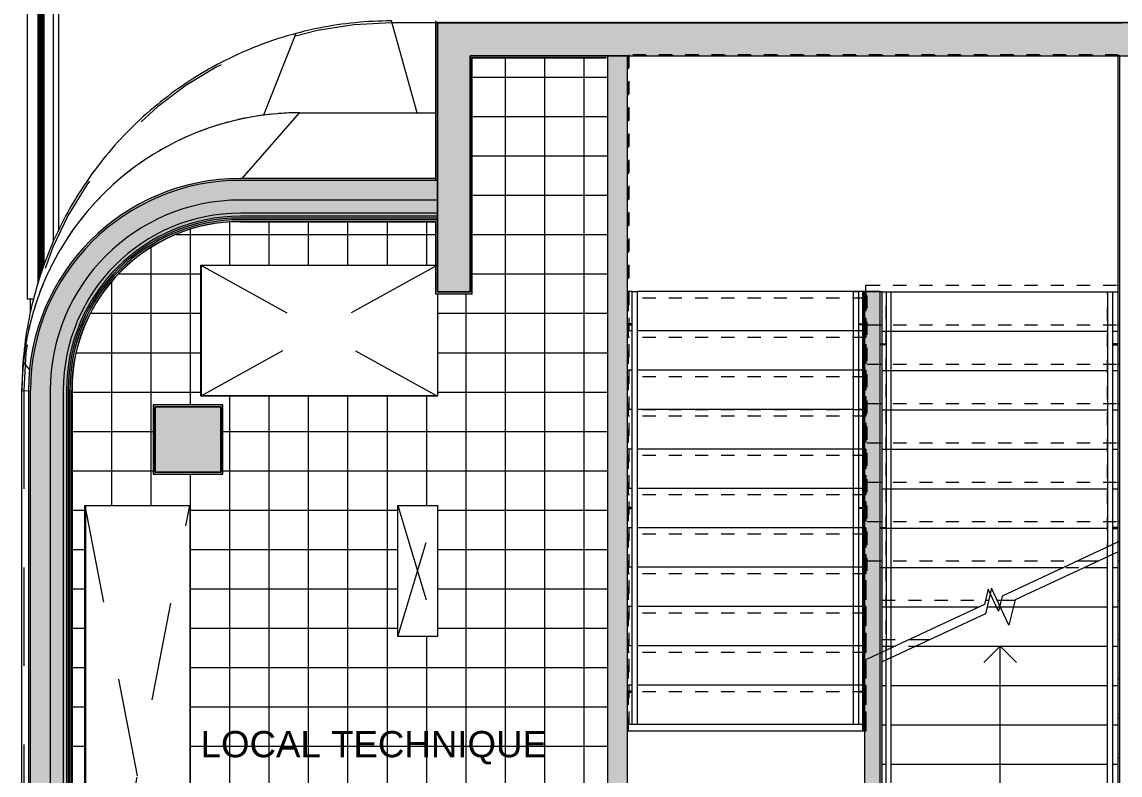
# Model space of a CAD drawing. Header units: metres. Extents: x -227.9 to -141.2, y 39.1 to 90.3.
# Drawn here: x -227.78 to -219.42, y 55.28 to 61.02 of the extents above; entities that cross this region are included whole.
import ezdxf

# ---------------------------------------------------------------- set-up
doc = ezdxf.new("R2010")
doc.units = ezdxf.units.M
for name, pattern in [('JIS_02_0.7', [1.35, 0.75, -0.6]), ('Overhead', [0.003969, 0.002381, -0.001587]), ('Overhead_2_', [0.003969, 0.002381, -0.001587])]:
    doc.linetypes.add(name, pattern=pattern)
for name, color, linetype, lineweight in [('A-AREA-IDEN', 7, 'Continuous', 9), ('A-FLOR', 7, 'Continuous', 5), ('A-FLOR-HRAL', 7, 'Continuous', 5), ('A-FLOR-HRAL-MBND', 7, 'Overhead', 5), ('A-FLOR-PATT', 7, 'Continuous', 5), ('A-ROOF', 7, 'Continuous', 5), ('A-WALL', 7, 'Continuous', 5), ('A-WALL-PATT', 7, 'Continuous', 13), ('I-WALL', 7, 'Continuous', 5), ('S-STRS', 7, 'Continuous', 5), ('S-STRS-ANNO', 7, 'Continuous', 5), ('S-STRS-MBND', 7, 'Overhead', 5)]:
    doc.layers.add(name, color=color, linetype=linetype, lineweight=lineweight)
for name, color, linetype, lineweight, true_color in [('A-DETL', 94, 'Continuous', 5, 0x00a600), ('A-DETL-MBND', 9, 'Continuous', 5, 0xc0c0c0), ('S-COLS', 8, 'Continuous', 9, 0x7f7f7f)]:
    doc.layers.add(name, color=color, linetype=linetype, lineweight=lineweight, true_color=true_color)
doc.styles.add('Arial_1', font='arial.ttf', dxfattribs={"height": 0.2})

msp = doc.modelspace()

# ---------------------------------------------------------------- hatches: boundary and pattern name
at = {"layer": 'A-WALL', "true_color": 0xaaaaaa}
for points in [[(-219.0892, 61.0135), (-219.0541, 61.0135), (-219.0541, 61.0285), (-224.6341, 61.0285), (-224.6341, 61.0135), (-219.1042, 61.0135)], [(-224.6191, 59.8135), (-224.6191, 61.0135), (-224.6341, 61.0135), (-224.6341, 59.8135)], [(-227.7192, 58.2135), (-227.7131, 58.353), (-227.6933, 58.4985), (-227.6646, 58.6276), (-227.6203, 58.7664), (-227.5637, 58.9004), (-227.5048, 59.0135), (-227.4298, 59.1312), (-227.3448, 59.242), (-227.2429, 59.3519), (-227.1476, 59.4392), (-227.0369, 59.5242), (-226.9192, 59.5992), (-226.7953, 59.6636), (-226.6664, 59.717), (-226.5333, 59.759), (-226.397, 59.7892), (-226.2586, 59.8074), (-226.1192, 59.8135), (-226.1192, 59.8285), (-226.2599, 59.8224), (-226.3996, 59.804), (-226.5372, 59.7735), (-226.6715, 59.7311), (-226.8017, 59.6772), (-226.9267, 59.6122), (-227.0455, 59.5365), (-227.1573, 59.4507), (-227.2611, 59.3555), (-227.3563, 59.2516), (-227.4484, 59.1299), (-227.5178, 59.021), (-227.5828, 58.896), (-227.6368, 58.7659), (-227.6791, 58.6315), (-227.7096, 58.494), (-227.728, 58.3543), (-227.7342, 58.2135)], [(-224.6341, 59.8135), (-224.6341, 59.8285), (-226.1192, 59.8285), (-226.1192, 59.8135), (-225.1871, 59.8135)], [(-227.5692, 58.2135), (-227.563, 58.3473), (-227.5445, 58.48), (-227.5138, 58.6103), (-227.4712, 58.7373), (-227.4171, 58.8598), (-227.352, 58.9768), (-227.2763, 59.0873), (-227.1907, 59.1904), (-227.096, 59.2851), (-226.993, 59.3706), (-226.8825, 59.4463), (-226.7655, 59.5115), (-226.643, 59.5656), (-226.516, 59.6082), (-226.3856, 59.6388), (-226.2529, 59.6573), (-226.1192, 59.6635), (-226.1192, 59.8135), (-226.2586, 59.8074), (-226.397, 59.7892), (-226.5333, 59.759), (-226.6664, 59.717), (-226.7953, 59.6636), (-226.9192, 59.5992), (-227.0369, 59.5242), (-227.1476, 59.4392), (-227.2505, 59.3449), (-227.3448, 59.242), (-227.4298, 59.1312), (-227.5048, 59.0135), (-227.5693, 58.8897), (-227.6227, 58.7608), (-227.6646, 58.6276), (-227.6949, 58.4914), (-227.7131, 58.353), (-227.7192, 58.2135), (-227.654, 58.2135)], [(-224.6191, 59.6635), (-224.6191, 59.8135), (-226.1192, 59.8135), (-226.1192, 59.6635), (-225.1871, 59.6635)], [(-227.4692, 58.2135), (-227.4634, 58.3381), (-227.4462, 58.4616), (-227.4176, 58.583), (-227.378, 58.7012), (-227.3276, 58.8153), (-227.267, 58.9242), (-227.1905, 59.0343), (-227.1168, 59.123), (-227.0286, 59.2112), (-226.9327, 59.2908), (-226.8298, 59.3613), (-226.7209, 59.422), (-226.6068, 59.4724), (-226.4886, 59.512), (-226.3672, 59.5405), (-226.2437, 59.5578), (-226.1192, 59.5635), (-226.1192, 59.6635), (-226.2529, 59.6573), (-226.3856, 59.6388), (-226.516, 59.6082), (-226.643, 59.5656), (-226.7655, 59.5115), (-226.8825, 59.4463), (-226.993, 59.3706), (-227.096, 59.2851), (-227.1907, 59.1904), (-227.2763, 59.0873), (-227.352, 58.9768), (-227.4171, 58.8598), (-227.4712, 58.7373), (-227.5138, 58.6103), (-227.5445, 58.48), (-227.563, 58.3473), (-227.5692, 58.2135)], [(-225.1871, 59.5635), (-224.6191, 59.5635), (-224.6191, 59.6635), (-226.1192, 59.6635), (-226.1192, 59.5635), (-226.0094, 59.5635)], [(-227.4452, 58.2135), (-227.4395, 58.3359), (-227.4226, 58.4572), (-227.3945, 58.5764), (-227.3556, 58.6925), (-227.3061, 58.8046), (-227.2429, 58.917), (-227.1773, 59.0126), (-227.0991, 59.1068), (-227.0125, 59.1934), (-226.9183, 59.2717), (-226.8172, 59.3409), (-226.7102, 59.4005), (-226.5982, 59.45), (-226.482, 59.4889), (-226.3628, 59.5169), (-226.2415, 59.5339), (-226.1192, 59.5395), (-226.1192, 59.5635), (-226.2437, 59.5578), (-226.3672, 59.5405), (-226.4886, 59.512), (-226.6068, 59.4724), (-226.7209, 59.422), (-226.8317, 59.36), (-226.9327, 59.2908), (-227.0286, 59.2112), (-227.1168, 59.123), (-227.1965, 59.0271), (-227.267, 58.9242), (-227.3276, 58.8153), (-227.378, 58.7012), (-227.4176, 58.583), (-227.4462, 58.4616), (-227.4634, 58.3381), (-227.4692, 58.2135)], [(-227.4322, 58.2135), (-227.4258, 58.3422), (-227.4069, 58.4697), (-227.3756, 58.5947), (-227.3322, 58.716), (-227.2771, 58.8325), (-227.2109, 58.943), (-227.1341, 59.0465), (-227.0476, 59.142), (-226.9521, 59.2285), (-226.8486, 59.3052), (-226.7381, 59.3715), (-226.6216, 59.4266), (-226.5003, 59.47), (-226.3753, 59.5013), (-226.2479, 59.5202), (-226.1192, 59.5265), (-226.1192, 59.5395), (-226.2415, 59.5339), (-226.3628, 59.5169), (-226.482, 59.4889), (-226.5982, 59.45), (-226.7102, 59.4005), (-226.8172, 59.3409), (-226.9183, 59.2717), (-227.0125, 59.1934), (-227.0991, 59.1068), (-227.1773, 59.0126), (-227.2465, 58.9116), (-227.3061, 58.8046), (-227.3556, 58.6925), (-227.3945, 58.5764), (-227.4226, 58.4572), (-227.4395, 58.3359), (-227.4452, 58.2135)], [(-227.4192, 58.2135), (-227.4129, 58.3409), (-227.3942, 58.4671), (-227.3632, 58.5909), (-227.3202, 58.711), (-227.2657, 58.8263), (-227.2001, 58.9358), (-227.1241, 59.0382), (-227.0384, 59.1328), (-226.9439, 59.2184), (-226.8317, 59.3002), (-226.732, 59.36), (-226.6166, 59.4146), (-226.4965, 59.4575), (-226.3728, 59.4885), (-226.2466, 59.5073), (-226.1192, 59.5135), (-226.1192, 59.5265), (-226.2479, 59.5202), (-226.3753, 59.5013), (-226.5003, 59.47), (-226.6216, 59.4266), (-226.7381, 59.3715), (-226.8527, 59.3022), (-226.9521, 59.2285), (-227.0476, 59.142), (-227.1341, 59.0465), (-227.2109, 58.943), (-227.2771, 58.8325), (-227.3322, 58.716), (-227.3756, 58.5947), (-227.4069, 58.4697), (-227.4258, 58.3422), (-227.4322, 58.2135)], [(-224.6191, 59.5395), (-224.6191, 59.5635), (-226.1192, 59.5635), (-226.1192, 59.5395), (-225.1871, 59.5395)], [(-224.6191, 59.5265), (-224.6191, 59.5395), (-226.1192, 59.5395), (-226.1192, 59.5265), (-225.1871, 59.5265)], [(-224.6191, 59.5135), (-224.6191, 59.5265), (-226.1192, 59.5265), (-226.1192, 59.5135), (-225.1871, 59.5135)], [(-227.7192, 52.0985), (-227.7192, 58.2135), (-227.7342, 58.2135), (-227.7342, 52.0985)], [(-227.5692, 52.1135), (-227.5692, 58.2135), (-227.7192, 58.2135), (-227.7192, 52.1135), (-227.654, 52.1135)], [(-227.5692, 52.2635), (-227.4692, 52.2635), (-227.4692, 58.2135), (-227.5692, 58.2135), (-227.5692, 52.3366)], [(-227.4692, 52.3635), (-227.4452, 52.3635), (-227.4452, 58.2135), (-227.4692, 58.2135), (-227.4692, 52.6045)], [(-227.4322, 52.3875), (-227.4322, 58.2135), (-227.4452, 58.2135), (-227.4452, 52.3875)], [(-227.4192, 52.4005), (-227.4192, 58.2135), (-227.4322, 58.2135), (-227.4322, 52.4005)]]:
    msp.add_hatch(color=253, dxfattribs=at).paths.add_polyline_path(points)
at = {"layer": 'A-WALL-PATT', "lineweight": 5, "true_color": 0xaaaaaa}
for points in [[(-224.6191, 58.9635), (-224.3691, 58.9635), (-224.3691, 61.0135), (-224.6191, 61.0135), (-224.6191, 59.5701)], [(-219.1691, 60.7635), (-219.1691, 61.0135), (-224.3691, 61.0135), (-224.3691, 60.7635), (-220.2535, 60.7635)], [(-224.3691, 58.9495), (-224.3551, 58.9495), (-224.3551, 60.7635), (-224.3691, 60.7635), (-224.3691, 58.9635)], [(-223.3191, 60.7495), (-223.3191, 60.7635), (-224.3551, 60.7635), (-224.3541, 60.7495), (-223.3331, 60.7495)], [(-227.4052, 58.2135), (-227.399, 58.3396), (-227.3804, 58.4644), (-227.3498, 58.5868), (-227.3073, 58.7057), (-227.2533, 58.8197), (-227.1884, 58.928), (-227.1088, 59.0343), (-227.0285, 59.1229), (-226.935, 59.2076), (-226.8317, 59.2839), (-226.7254, 59.3477), (-226.6113, 59.4016), (-226.4925, 59.4441), (-226.37, 59.4748), (-226.2452, 59.4933), (-226.1192, 59.4995), (-226.1192, 59.5135), (-226.2466, 59.5073), (-226.3728, 59.4885), (-226.4965, 59.4575), (-226.6166, 59.4146), (-226.732, 59.36), (-226.8414, 59.2944), (-226.9439, 59.2184), (-227.0384, 59.1328), (-227.127, 59.0343), (-227.2001, 58.9358), (-227.2657, 58.8263), (-227.3202, 58.711), (-227.3632, 58.5909), (-227.3942, 58.4671), (-227.4129, 58.3409), (-227.4192, 58.2135)], [(-224.6341, 59.4995), (-224.6331, 59.4995), (-224.6341, 59.5135), (-226.1192, 59.5135), (-226.1192, 59.4995), (-225.1871, 59.4995)], [(-224.6331, 58.9635), (-224.6191, 58.9635), (-224.6191, 59.5135), (-224.6331, 59.5135), (-224.6331, 59.4995)], [(-224.6331, 58.9495), (-224.3691, 58.9495), (-224.3691, 58.9635), (-224.6331, 58.9635)], [(-227.4052, 52.4135), (-227.4052, 58.2135), (-227.4192, 58.2135), (-227.4192, 52.4135)], [(-226.2691, 58.0885), (-226.2551, 58.0885), (-226.2551, 58.1025), (-226.7831, 58.1025), (-226.7831, 58.0885), (-226.4206, 58.0885)], [(-226.7691, 57.5745), (-226.7691, 58.0885), (-226.7831, 58.0885), (-226.7831, 57.5745)], [(-226.2551, 57.5745), (-226.2551, 58.0885), (-226.2691, 58.0885), (-226.2691, 57.5745)], [(-226.2691, 57.5745), (-226.2691, 57.5885), (-226.7691, 57.5885), (-226.7691, 57.5745)]]:
    msp.add_hatch(color=253, dxfattribs=at).paths.add_polyline_path(points)
at = {"layer": 'I-WALL', "true_color": 0xaaaaaa}
for points in [[(-223.3341, 60.7485), (-223.3331, 60.7495), (-223.5426, 60.7485)], [(-223.1691, 53.2036), (-223.1691, 60.7635), (-223.3191, 60.7635), (-223.3191, 53.2036), (-223.2191, 53.2036)], [(-227.4042, 58.2135), (-227.398, 58.3395), (-227.3795, 58.4642), (-227.3488, 58.5865), (-227.3063, 58.7053), (-227.2524, 58.8193), (-227.1876, 58.9274), (-227.1074, 59.0343), (-227.0278, 59.1222), (-226.9344, 59.2068), (-226.8317, 59.2828), (-226.7249, 59.3468), (-226.6109, 59.4007), (-226.4922, 59.4432), (-226.3699, 59.4738), (-226.2451, 59.4923), (-226.2452, 59.4933), (-226.37, 59.4748), (-226.4925, 59.4441), (-226.6113, 59.4016), (-226.7254, 59.3477), (-226.8336, 59.2828), (-226.935, 59.2076), (-227.0285, 59.1229), (-227.1133, 59.0293), (-227.1884, 58.928), (-227.2533, 58.8197), (-227.3073, 58.7057), (-227.3498, 58.5868), (-227.3804, 58.4644), (-227.399, 58.3396), (-227.4052, 58.2135)], [(-224.6341, 59.4985), (-224.6341, 59.4995), (-225.1871, 59.4985)], [(-224.3551, 58.9495), (-224.3541, 58.9495), (-224.3551, 59.5701)], [(-224.6341, 58.9495), (-224.6331, 58.9495), (-224.6341, 58.9635)], [(-221.2452, 55.0785), (-221.2452, 58.9655), (-221.3652, 58.9655), (-221.3652, 55.0785)], [(-226.2551, 58.1025), (-226.2551, 58.1035), (-226.4206, 58.1025)], [(-226.7841, 57.5745), (-226.7831, 57.5745), (-226.7841, 57.9627)], [(-226.2551, 57.5745), (-226.2541, 57.5745), (-226.2551, 57.9627)], [(-221.2302, 55.0635), (-221.2302, 56.8635), (-221.2452, 56.8635), (-221.2452, 55.0635)]]:
    msp.add_hatch(color=253, dxfattribs=at).paths.add_polyline_path(points)
at = {"layer": 'S-COLS', "lineweight": 5, "true_color": 0x808080}
msp.add_hatch(color=8, dxfattribs=at).paths.add_polyline_path([(-226.7691, 57.5885), (-226.2691, 57.5885), (-226.2691, 58.0885), (-226.7691, 58.0885), (-226.7691, 57.9627)])

# ---------------------------------------------------------------- linework, layer by layer
at = {"layer": 'A-DETL', "color": 7, "linetype": 'JIS_02_0.7'}
for p, q in [((-224.6191, 61.0135), (-224.9698, 61.0135)), ((-226.422, 59.1679), (-224.6191, 58.1679)), ((-224.6191, 59.1679), (-226.422, 58.1679)), ((-227.7692, 58.2135), (-227.7692, 44.2542)), ((-227.3051, 57.3356), (-226.5051, 53.2033)), ((-227.3051, 53.2033), (-226.5051, 57.3356)), ((-224.9191, 57.3356), (-224.6191, 56.3356)), ((-224.9191, 56.3356), (-224.6191, 57.3356))]:
    msp.add_line(p, q, dxfattribs=at)
msp.add_arc((-224.9692, 58.2135), 2.8, 90, 180, dxfattribs=at)
at = {"layer": 'A-DETL-MBND'}
for p, q in [((-227.7441, 62.5285), (-227.7441, 58.9085)), ((-227.6627, 62.4568), (-227.6627, 59.0264)), ((-227.6616, 62.4557), (-227.6616, 59.03)), ((-227.6608, 59.0326), (-227.6608, 62.4549)), ((-227.6502, 59.0678), (-227.6502, 62.4443)), ((-227.6492, 59.0709), (-227.6492, 62.4433)), ((-227.6412, 59.0973), (-227.6412, 62.4353)), ((-227.6377, 62.4318), (-227.6377, 59.1089)), ((-227.6296, 59.132), (-227.6296, 62.4238)), ((-227.6287, 59.1346), (-227.6287, 62.4228)), ((-227.6188, 59.1607), (-227.6188, 62.413)), ((-227.6162, 59.1683), (-227.6162, 62.4103)), ((-227.5441, 59.3476), (-227.5441, 62.3285)), ((-227.5041, 59.4362), (-227.5041, 62.3185)), ((-224.7737, 60.3285), (-224.9692, 61.0285)), ((-225.6977, 60.9326), (-225.9441, 60.3094)), ((-227.6502, 60.434), (-227.6492, 60.434)), ((-227.6502, 60.4331), (-227.6502, 60.434)), ((-227.6492, 60.4331), (-227.6502, 60.4331)), ((-227.6492, 60.434), (-227.6297, 60.434)), ((-227.6492, 60.434), (-227.6492, 60.4331)), ((-227.6297, 60.4331), (-227.6492, 60.4331)), ((-227.6297, 60.434), (-227.6287, 60.434)), ((-227.6297, 60.4331), (-227.6297, 60.434)), ((-227.6287, 60.4331), (-227.6297, 60.4331)), ((-227.6287, 60.434), (-227.6287, 60.4331)), ((-226.4156, 58.1715), (-226.4156, 59.1679)), ((-227.6961, 58.9085), (-227.7441, 58.9085)), ((-221.2002, 58.9635), (-221.2002, 56.2321)), ((-221.2002, 58.9635), (-221.1997, 58.9635)), ((-221.1997, 58.9635), (-221.1982, 58.9635)), ((-221.1982, 58.9635), (-221.1958, 58.9635)), ((-221.1958, 58.9635), (-221.1927, 58.9635)), ((-221.1927, 58.9635), (-221.1891, 58.9635)), ((-221.1891, 58.9635), (-221.1852, 58.9635)), ((-221.1852, 58.9635), (-221.1752, 58.9635)), ((-221.1752, 58.9635), (-221.1713, 58.9635)), ((-221.1713, 58.9635), (-221.1677, 58.9635)), ((-221.1677, 58.9635), (-221.1646, 58.9635)), ((-221.1646, 58.9635), (-221.1622, 58.9635)), ((-221.1622, 58.9635), (-221.1607, 58.9635)), ((-221.1607, 58.9635), (-221.1602, 58.9635)), ((-221.1602, 56.2507), (-221.1602, 58.9635)), ((-219.5132, 58.9635), (-219.5132, 57.0187)), ((-219.5132, 58.9635), (-219.5127, 58.9635)), ((-219.5127, 58.9635), (-219.5112, 58.9635)), ((-219.5112, 58.9635), (-219.5088, 58.9635)), ((-219.5088, 58.9635), (-219.5057, 58.9635)), ((-219.5057, 58.9635), (-219.5021, 58.9635)), ((-219.5021, 58.9635), (-219.4982, 58.9635)), ((-219.4982, 58.9635), (-219.4882, 58.9635)), ((-219.4882, 58.9635), (-219.4843, 58.9635)), ((-219.4843, 58.9635), (-219.4807, 58.9635)), ((-219.4807, 58.9635), (-219.4776, 58.9635)), ((-219.4776, 58.9635), (-219.4752, 58.9635)), ((-219.4752, 58.9635), (-219.4737, 58.9635)), ((-219.4737, 58.9635), (-219.4732, 58.9635)), ((-219.4732, 57.0374), (-219.4732, 58.9635)), ((-221.2402, 58.5675), (-221.2002, 58.5675)), ((-221.2402, 58.5675), (-221.2402, 58.5595)), ((-221.2002, 58.5595), (-221.2402, 58.5595)), ((-219.4332, 58.5675), (-219.4732, 58.5675)), ((-219.4732, 58.5595), (-219.4332, 58.5595)), ((-219.4332, 58.5675), (-219.4332, 58.5595)), ((-227.7841, 58.2086), (-227.7842, 58.2135)), ((-227.7842, 58.2086), (-227.7842, 58.2135)), ((-224.6191, 58.1715), (-226.4156, 58.1715)), ((-227.2966, 53.2061), (-227.2966, 57.3356)), ((-221.2402, 57.1675), (-221.2002, 57.1675)), ((-221.2402, 57.1675), (-221.2402, 57.1595)), ((-221.2002, 57.1595), (-221.2402, 57.1595)), ((-219.4332, 57.1675), (-219.4732, 57.1675)), ((-219.4732, 57.1595), (-219.4332, 57.1595)), ((-219.4332, 57.1675), (-219.4332, 57.1595)), ((-224.6191, 56.336), (-224.9191, 56.336))]:
    msp.add_line(p, q, dxfattribs=at)
at = {"layer": 'A-DETL-MBND', "lineweight": 9}
for p, q in [((-219.4191, 57.0626), (-219.4191, 60.7635)), ((-227.7191, 58.8096), (-227.7191, 58.9085))]:
    msp.add_line(p, q, dxfattribs=at)
at = {"layer": 'A-DETL-MBND'}
for points, knots in [([(-224.9692, 61.0285), (-225.1537, 61.0285), (-225.3991, 61.0043), (-225.6384, 60.9485), (-225.6977, 60.9326)], [0, 0, 0, 0, 0.125, 0.1666667, 0.1666667, 0.1666667, 0.1666667]), ([(-225.6977, 60.9326), (-225.8163, 60.9008), (-226.1078, 60.8019), (-226.5432, 60.5692), (-226.9725, 60.2169), (-227.3248, 59.7875), (-227.5866, 59.2978), (-227.7479, 58.7661), (-227.7841, 58.398), (-227.7842, 58.2135)], [0.1666667, 0.1666667, 0.1666667, 0.1666667, 0.25, 0.375, 0.5, 0.625, 0.75, 0.875, 1, 1, 1, 1])]:
    msp.add_open_spline(points, degree=3, knots=knots, dxfattribs=at)
at = {"layer": 'A-FLOR'}
for p, q in [((-226.422, 58.1679), (-226.422, 59.1679)), ((-226.422, 59.1679), (-224.6341, 59.1679)), ((-224.6191, 58.9485), (-224.6191, 58.1679)), ((-224.6191, 58.1679), (-226.422, 58.1679)), ((-227.3051, 57.3356), (-226.5051, 57.3356)), ((-227.3051, 53.2033), (-227.3051, 57.3356)), ((-226.5051, 57.3356), (-226.5051, 53.2033)), ((-224.9191, 56.3356), (-224.9191, 57.3356)), ((-224.9191, 57.3356), (-224.6191, 57.3356)), ((-224.6191, 57.3356), (-224.6191, 56.3356)), ((-224.6191, 56.3356), (-224.9191, 56.3356))]:
    msp.add_line(p, q, dxfattribs=at)
at = {"layer": 'A-FLOR', "lineweight": 9}
msp.add_line((-221.3652, 55.6157), (-223.1652, 55.6157), dxfattribs=at)
at = {"layer": 'A-FLOR-HRAL', "color": 9, "true_color": 0xc0c0c0}
for p, q in [((-223.1372, 58.9657), (-223.0972, 58.9657)), ((-223.1372, 58.9657), (-223.1372, 55.6657)), ((-223.0972, 58.9657), (-223.0972, 55.6657)), ((-221.4502, 58.9657), (-221.4102, 58.9657)), ((-221.4502, 58.9657), (-221.4502, 55.6657)), ((-221.4102, 58.9657), (-221.4102, 55.6657)), ((-219.4732, 56.9631), (-219.5132, 56.9445)), ((-219.5132, 55.0486), (-219.5132, 56.9445)), ((-219.4732, 55.0486), (-219.4732, 56.9631)), ((-221.1602, 56.1765), (-221.2002, 56.1578)), ((-221.2002, 55.0635), (-221.2002, 56.1578)), ((-221.1602, 55.0635), (-221.1602, 56.1765)), ((-223.0972, 55.6657), (-223.1372, 55.6657)), ((-221.4102, 55.6657), (-221.4502, 55.6657))]:
    msp.add_line(p, q, dxfattribs=at)
at = {"layer": 'A-FLOR-HRAL'}
for p, q in [((-223.1372, 58.7197), (-223.1691, 58.7197)), ((-223.1691, 58.7117), (-223.1372, 58.7117)), ((-221.4102, 58.7197), (-221.3702, 58.7197)), ((-221.3702, 58.7117), (-221.4102, 58.7117)), ((-221.3702, 58.7117), (-221.3702, 58.7197)), ((-223.1372, 57.3197), (-223.1691, 57.3197)), ((-221.4102, 57.3197), (-221.3702, 57.3197)), ((-221.3702, 57.3117), (-221.3702, 57.3197)), ((-223.1691, 57.3117), (-223.1372, 57.3117)), ((-221.3702, 57.3117), (-221.4102, 57.3117)), ((-223.1372, 55.9197), (-223.1691, 55.9197)), ((-223.1691, 55.9117), (-223.1372, 55.9117)), ((-221.4102, 55.9197), (-221.3702, 55.9197)), ((-221.3702, 55.9117), (-221.4102, 55.9117)), ((-221.3702, 55.9117), (-221.3702, 55.9197))]:
    msp.add_line(p, q, dxfattribs=at)
at = {"layer": 'A-FLOR-HRAL-MBND'}
for p, q in [((-221.2002, 58.9635), (-221.1602, 58.9635)), ((-221.2002, 56.1578), (-221.2002, 58.9635)), ((-221.1602, 56.1765), (-221.1602, 58.9635)), ((-219.5132, 58.9635), (-219.4732, 58.9635)), ((-219.5132, 56.9445), (-219.5132, 58.9635)), ((-219.4732, 56.9631), (-219.4732, 58.9635))]:
    msp.add_line(p, q, dxfattribs=at)
at = {"layer": 'A-FLOR-PATT', "color": 9, "linetype": 'Continuous', "true_color": 0xc0c0c0}
for p, q in [((-224.1, 52.2765), (-224.1, 60.7488)), ((-223.8, 52.2765), (-223.8, 60.7491)), ((-223.5, 52.2915), (-223.5, 60.7493)), ((-224.3542, 60.6), (-223.3191, 60.6)), ((-224.3544, 60.3), (-223.3191, 60.3)), ((-224.3545, 60), (-223.3191, 60)), ((-224.3547, 59.7), (-223.3191, 59.7)), ((-226.2, 59.1679), (-226.2, 59.494)), ((-225.9, 59.1679), (-225.9, 59.498)), ((-225.6, 59.1679), (-225.6, 59.4981)), ((-225.3, 59.1679), (-225.3, 59.4982)), ((-225, 59.1679), (-225, 59.4984)), ((-224.7, 59.1679), (-224.7, 59.4985)), ((-226.5, 58.103), (-226.5, 59.4404)), ((-226.6098, 59.4), (-224.6341, 59.4)), ((-224.3549, 59.4), (-223.3191, 59.4)), ((-226.8, 57.3356), (-226.8, 59.3011)), ((-227.0477, 59.1), (-226.422, 59.1)), ((-224.355, 59.1), (-223.3191, 59.1)), ((-227.1, 57.3356), (-227.1, 59.0416)), ((-224.4, 52.2765), (-224.4, 58.9485)), ((-227.2615, 58.8), (-226.422, 58.8)), ((-224.6191, 58.8), (-223.3191, 58.8)), ((-227.3701, 58.5), (-226.422, 58.5)), ((-224.6191, 58.5), (-223.3191, 58.5)), ((-227.4, 52.4285), (-227.4, 58.294)), ((-227.4041, 58.2), (-226.422, 58.2)), ((-226.2, 52.2914), (-226.2, 58.1679)), ((-225.9, 52.291), (-225.9, 58.1679)), ((-225.6, 52.2906), (-225.6, 58.1679)), ((-225.3, 52.2765), (-225.3, 58.1679)), ((-225, 52.2765), (-225, 58.1679)), ((-224.7, 57.3356), (-224.7, 58.1679)), ((-224.6191, 58.2), (-223.3191, 58.2)), ((-227.4042, 57.9), (-226.7835, 57.9)), ((-226.2545, 57.9), (-223.3191, 57.9)), ((-227.4042, 57.6), (-226.7841, 57.6)), ((-226.5, 52.4277), (-226.5, 57.574)), ((-226.2551, 57.6), (-223.3191, 57.6)), ((-227.4042, 57.3), (-227.3051, 57.3)), ((-226.5051, 57.3), (-224.9191, 57.3)), ((-224.6191, 57.3), (-223.3191, 57.3)), ((-227.4042, 57), (-227.3051, 57)), ((-226.5051, 57), (-224.9191, 57)), ((-224.6191, 57), (-223.3191, 57)), ((-227.4042, 56.7), (-227.3051, 56.7)), ((-226.5051, 56.7), (-224.9191, 56.7)), ((-224.6191, 56.7), (-223.3191, 56.7)), ((-227.4042, 56.4), (-227.3051, 56.4)), ((-226.5051, 56.4), (-224.9191, 56.4)), ((-224.6191, 56.4), (-223.3191, 56.4)), ((-224.7, 52.2765), (-224.7, 56.3356)), ((-227.4042, 56.1), (-227.3051, 56.1)), ((-226.5051, 56.1), (-223.3191, 56.1)), ((-227.4042, 55.8), (-227.3051, 55.8)), ((-226.5051, 55.8), (-223.3191, 55.8)), ((-227.4042, 55.5), (-227.3051, 55.5)), ((-226.5051, 55.5), (-223.3191, 55.5))]:
    msp.add_line(p, q, dxfattribs=at)
at = {"layer": 'A-ROOF', "color": 9, "linetype": 'JIS_02_0.7', "true_color": 0xc0c0c0}
for p, q in [((-226.1061, 59.8285), (-225.6692, 60.3285)), ((-227.7736, 58.4251), (-227.7261, 58.3685)), ((-227.7842, 58.2086), (-227.7342, 58.2124))]:
    msp.add_line(p, q, dxfattribs=at)
at = {"layer": 'A-ROOF'}
for p, q in [((-225.6692, 60.3285), (-224.6341, 60.3285)), ((-227.7842, 58.2086), (-227.7736, 58.4251)), ((-227.7842, 44.2635), (-227.7842, 58.2086))]:
    msp.add_line(p, q, dxfattribs=at)
msp.add_arc((-225.6692, 58.2135), 2.115, 90, 174.25929, dxfattribs=at)
at = {"layer": 'A-WALL', "lineweight": 13}
for p, q in [((-224.6341, 61.0285), (-224.6341, 59.8285)), ((-224.6191, 61.0135), (-219.4042, 61.0135)), ((-224.6191, 59.5135), (-224.6191, 61.0135)), ((-224.6341, 59.8285), (-226.1192, 59.8285)), ((-227.7342, 58.2135), (-227.7342, 52.0985)), ((-227.4192, 52.4135), (-227.4192, 58.2135))]:
    msp.add_line(p, q, dxfattribs=at)
at = {"layer": 'A-WALL', "lineweight": 15}
for p, q in [((-224.3691, 61.0135), (-224.6191, 61.0135)), ((-224.6191, 61.0135), (-224.6191, 58.9635)), ((-219.1691, 61.0135), (-224.3691, 61.0135)), ((-224.3691, 58.9635), (-224.3691, 60.7635)), ((-224.3691, 60.7635), (-219.1691, 60.7635)), ((-224.6191, 58.9635), (-224.3691, 58.9635))]:
    msp.add_line(p, q, dxfattribs=at)
at = {"layer": 'A-WALL'}
for p, q in [((-224.3551, 58.9485), (-224.3551, 60.7495)), ((-224.3551, 60.7495), (-223.3331, 60.7495)), ((-223.3191, 60.7495), (-223.3191, 60.7635)), ((-224.6341, 59.8285), (-224.6341, 59.8135)), ((-224.6191, 59.8135), (-226.1192, 59.8135)), ((-224.6191, 59.6635), (-226.1192, 59.6635)), ((-224.6191, 59.5635), (-226.1192, 59.5635)), ((-224.6191, 59.5395), (-226.1192, 59.5395)), ((-224.6191, 59.5265), (-226.1192, 59.5265)), ((-226.1192, 59.4995), (-224.6331, 59.4995)), ((-224.6331, 59.4995), (-224.6331, 58.9485)), ((-224.6341, 58.9495), (-224.3541, 58.9495)), ((-221.2452, 58.9655), (-221.3652, 58.9655)), ((-221.3652, 58.9655), (-221.3652, 55.0785)), ((-221.2452, 57.539), (-221.2452, 58.9655)), ((-227.7192, 52.0985), (-227.7192, 58.2135)), ((-227.5692, 58.2135), (-227.5692, 52.2635)), ((-227.4692, 58.2135), (-227.4692, 52.3635)), ((-227.4452, 58.2135), (-227.4452, 52.3875)), ((-227.4322, 58.2135), (-227.4322, 52.4005)), ((-227.4052, 52.4275), (-227.4052, 58.2135)), ((-226.2541, 58.1025), (-226.7841, 58.1025)), ((-226.7831, 58.1035), (-226.7831, 57.5735)), ((-226.2551, 57.5735), (-226.2551, 58.1035)), ((-226.7841, 57.5745), (-226.2541, 57.5745)), ((-221.2452, 55.0785), (-221.2452, 56.8635))]:
    msp.add_line(p, q, dxfattribs=at)
for centre, radius, start, end in [((-225.6692, 58.2135), 2.115, 90, 94.36159), ((-225.6692, 58.2135), 2.115, 104.94917, 107.44695), ((-225.6692, 58.2135), 2.115, 100.46442, 103.08506), ((-225.6692, 58.2135), 2.115, 95.81357, 98.72327), ((-225.6692, 58.2135), 2.115, 109.37856, 111.80898), ((-225.6692, 58.2135), 2.115, 118.17344, 120.53349), ((-225.6692, 58.2135), 2.115, 113.78277, 116.17115), ((-225.6692, 58.2135), 2.115, 122.55598, 124.89602), ((-225.6692, 58.2135), 2.115, 126.93326, 129.25877), ((-226.1192, 58.2135), 1.6, 90, 180), ((-225.6692, 58.2135), 2.115, 131.30695, 133.62178), ((-226.1192, 58.2135), 1.45, 90, 180), ((-225.6692, 58.2135), 2.115, 135.67806, 137.98509), ((-226.1192, 58.2135), 1.35, 90, 180), ((-226.1192, 58.2135), 1.326, 90, 180), ((-226.1192, 58.2135), 1.313, 90, 180), ((-226.1192, 58.2135), 1.286, 90, 180), ((-225.6692, 58.2135), 2.115, 140.07296, 142.34875), ((-225.6692, 58.2135), 2.115, 144.41505, 146.71283), ((-225.6692, 58.2135), 2.115, 148.78171, 151.07742), ((-225.6692, 58.2135), 2.115, 153.14938, 155.44261), ((-225.6692, 58.2135), 2.115, 157.51252, 159.80856), ((-225.6692, 58.2135), 2.115, 161.87699, 164.17544), ((-225.6692, 58.2135), 2.115, 166.24097, 168.5435), ((-225.6692, 58.2135), 2.115, 170.60456, 172.9131), ((-225.6692, 58.2135), 2.115, 174.82708, 180)]:
    msp.add_arc(centre, radius, start, end, dxfattribs=at)
at = {"layer": 'A-WALL', "lineweight": 13}
for radius in [1.615, 1.3]:
    msp.add_arc((-226.1192, 58.2135), radius, 90, 180, dxfattribs=at)
at = {"layer": 'I-WALL', "lineweight": 13}
for p, q in [((-224.3691, 60.7635), (-224.3691, 58.9635)), ((-223.3191, 60.7635), (-224.3691, 60.7635)), ((-224.3541, 58.9485), (-224.3541, 60.7485)), ((-224.3541, 60.7485), (-223.3341, 60.7485)), ((-223.1691, 60.7635), (-223.3191, 60.7635)), ((-223.3191, 52.2765), (-223.3191, 60.7485)), ((-223.1691, 53.2666), (-223.1691, 60.7635)), ((-224.6191, 59.5135), (-226.1192, 59.5135)), ((-226.1192, 59.4985), (-224.6341, 59.4985)), ((-224.6341, 59.4985), (-224.6341, 58.9485)), ((-224.6191, 58.9635), (-224.6191, 59.5135)), ((-224.6341, 58.9485), (-224.3541, 58.9485)), ((-224.3691, 58.9635), (-224.6191, 58.9635)), ((-227.4192, 58.2135), (-227.4192, 52.4135)), ((-227.4042, 52.4285), (-227.4042, 58.2135)), ((-226.2541, 58.1035), (-226.7841, 58.1035)), ((-226.7841, 58.1035), (-226.7841, 57.5735)), ((-226.7691, 58.0885), (-226.2691, 58.0885)), ((-226.7691, 57.5885), (-226.7691, 58.0885)), ((-226.2691, 58.0885), (-226.2691, 57.5885)), ((-226.2541, 57.5735), (-226.2541, 58.1035)), ((-226.7841, 57.5735), (-226.2541, 57.5735)), ((-226.2691, 57.5885), (-226.7691, 57.5885)), ((-221.2452, 56.8635), (-221.2452, 57.539)), ((-221.2302, 56.8635), (-221.2452, 56.8635)), ((-221.2302, 55.0635), (-221.2302, 56.8635))]:
    msp.add_line(p, q, dxfattribs=at)
for radius in [1.3, 1.285]:
    msp.add_arc((-226.1192, 58.2135), radius, 90, 180, dxfattribs=at)
at = {"layer": 'S-COLS', "color": 7}
for p, q in [((-226.2691, 58.0885), (-226.7691, 58.0885)), ((-226.7691, 58.0885), (-226.7691, 57.5885)), ((-226.2691, 57.5885), (-226.2691, 58.0885)), ((-226.7691, 57.5885), (-226.2691, 57.5885))]:
    msp.add_line(p, q, dxfattribs=at)
at = {"layer": 'S-STRS'}
for p, q in [((-219.4302, 58.9635), (-219.4302, 60.7635)), ((-223.1372, 58.9657), (-223.1691, 58.9657)), ((-221.4502, 58.9657), (-223.0972, 58.9657)), ((-221.3802, 58.9657), (-221.4102, 58.9657)), ((-221.3802, 58.9657), (-221.2302, 58.9657)), ((-221.3802, 58.9657), (-221.3802, 58.7195)), ((-221.2302, 58.9657), (-221.2302, 58.9635)), ((-221.2302, 58.9635), (-221.2002, 58.9635)), ((-221.2302, 58.6635), (-221.2302, 58.9635)), ((-221.1602, 58.9635), (-219.5132, 58.9635)), ((-219.4732, 58.9635), (-219.4302, 58.9635)), ((-219.4302, 58.6635), (-219.4302, 58.9635)), ((-223.1372, 58.6657), (-223.1691, 58.6657)), ((-221.4502, 58.6657), (-223.0972, 58.6657)), ((-221.3802, 58.6657), (-221.4102, 58.6657)), ((-221.3802, 58.7118), (-221.3802, 58.6657)), ((-221.3802, 58.6657), (-221.3802, 58.3657)), ((-221.2302, 58.5674), (-221.2302, 58.6635)), ((-221.2302, 58.6635), (-221.2002, 58.6635)), ((-221.1603, 58.6635), (-219.5132, 58.6635)), ((-219.4733, 58.6635), (-219.4302, 58.6635)), ((-219.4302, 58.3635), (-219.4302, 58.6635)), ((-221.2302, 58.3635), (-221.2302, 58.5598)), ((-223.1372, 58.3657), (-223.1691, 58.3657)), ((-221.4502, 58.3657), (-223.0972, 58.3657)), ((-221.3802, 58.3657), (-221.4102, 58.3657)), ((-221.3802, 58.3657), (-221.3802, 58.0657)), ((-221.2302, 58.0635), (-221.2302, 58.3635)), ((-221.2302, 58.3635), (-221.2001, 58.3635)), ((-221.1603, 58.3635), (-219.5131, 58.3635)), ((-219.4733, 58.3635), (-219.4302, 58.3635)), ((-219.4302, 58.0635), (-219.4302, 58.3635)), ((-223.1372, 58.0657), (-223.1691, 58.0657)), ((-221.4502, 58.0657), (-223.0972, 58.0657)), ((-221.3802, 58.0657), (-221.4102, 58.0657)), ((-221.3802, 58.0657), (-221.3802, 57.7657)), ((-221.2302, 57.7635), (-221.2302, 58.0635)), ((-221.2302, 58.0635), (-221.2001, 58.0635)), ((-221.1603, 58.0635), (-219.5131, 58.0635)), ((-219.4733, 58.0635), (-219.4302, 58.0635)), ((-219.4302, 57.7635), (-219.4302, 58.0635)), ((-223.1372, 57.7657), (-223.1691, 57.7657)), ((-221.4502, 57.7657), (-223.0972, 57.7657)), ((-221.3802, 57.7657), (-221.4102, 57.7657)), ((-221.3802, 57.7657), (-221.3802, 57.4657)), ((-221.2302, 57.4635), (-221.2302, 57.7635)), ((-221.2302, 57.7635), (-221.2, 57.7635)), ((-221.1604, 57.7635), (-219.513, 57.7635)), ((-219.4734, 57.7635), (-219.4302, 57.7635)), ((-219.4302, 57.4635), (-219.4302, 57.7635)), ((-223.1372, 57.4657), (-223.1691, 57.4657)), ((-221.4502, 57.4657), (-223.0972, 57.4657)), ((-221.3802, 57.4657), (-221.4102, 57.4657)), ((-221.3802, 57.4657), (-221.3802, 57.3195)), ((-221.2302, 57.1674), (-221.2302, 57.4635)), ((-221.2302, 57.4635), (-221.2, 57.4635)), ((-221.1604, 57.4635), (-219.513, 57.4635)), ((-219.4734, 57.4635), (-219.4302, 57.4635)), ((-219.4302, 57.1635), (-219.4302, 57.4635)), ((-221.3802, 57.3118), (-221.3802, 57.1657)), ((-223.1372, 57.1657), (-223.1691, 57.1657)), ((-221.4502, 57.1657), (-223.0972, 57.1657)), ((-221.3802, 57.1657), (-221.4102, 57.1657)), ((-221.3802, 57.1657), (-221.3802, 56.8657)), ((-221.2302, 56.8635), (-221.2302, 57.159)), ((-221.1602, 57.1635), (-219.5132, 57.1635)), ((-219.4332, 57.1635), (-219.4302, 57.1635)), ((-219.4302, 57.0574), (-219.4302, 57.1635)), ((-219.4302, 56.8635), (-219.4302, 56.9832)), ((-223.1372, 56.8657), (-223.1691, 56.8657)), ((-221.4502, 56.8657), (-223.0972, 56.8657)), ((-221.3802, 56.8657), (-221.4102, 56.8657)), ((-221.3802, 56.8657), (-221.3802, 56.5657)), ((-221.2302, 56.8635), (-221.2002, 56.8635)), ((-221.1602, 56.8635), (-219.846, 56.8635)), ((-219.6869, 56.8635), (-219.5132, 56.8635)), ((-219.4732, 56.8635), (-219.4302, 56.8635)), ((-219.4302, 56.5635), (-219.4302, 56.8635)), ((-223.1372, 56.5657), (-223.1691, 56.5657)), ((-221.4502, 56.5657), (-223.0972, 56.5657)), ((-221.3802, 56.5657), (-221.4102, 56.5657)), ((-221.3802, 56.5657), (-221.3802, 56.2657)), ((-221.2302, 56.5635), (-221.2002, 56.5635)), ((-221.1602, 56.5635), (-220.4894, 56.5635)), ((-220.4307, 56.5635), (-220.3302, 56.5635)), ((-220.2298, 56.5635), (-219.5132, 56.5635)), ((-219.4732, 56.5635), (-219.4302, 56.5635)), ((-219.4302, 56.2635), (-219.4302, 56.5635)), ((-223.1372, 56.2657), (-223.1691, 56.2657)), ((-221.4502, 56.2657), (-223.0972, 56.2657)), ((-221.3802, 56.2657), (-221.4102, 56.2657)), ((-221.3802, 56.2657), (-221.3802, 55.9657)), ((-221.2302, 56.2635), (-221.2002, 56.2635)), ((-221.1602, 56.2635), (-221.1327, 56.2635)), ((-220.9736, 56.2635), (-219.5132, 56.2635)), ((-219.4732, 56.2635), (-219.4302, 56.2635)), ((-219.4302, 55.9635), (-219.4302, 56.2635)), ((-223.1372, 55.9657), (-223.1691, 55.9657)), ((-221.4502, 55.9657), (-223.0972, 55.9657)), ((-221.3802, 55.9657), (-221.4102, 55.9657)), ((-221.3802, 55.9657), (-221.3802, 55.9195)), ((-221.3802, 55.9118), (-221.3802, 55.6657)), ((-221.2302, 55.9635), (-221.2002, 55.9635)), ((-221.1602, 55.9635), (-219.5132, 55.9635)), ((-219.4732, 55.9635), (-219.4302, 55.9635)), ((-219.4302, 55.6635), (-219.4302, 55.9635)), ((-223.1372, 55.6657), (-223.1691, 55.6657)), ((-221.4502, 55.6657), (-223.0972, 55.6657)), ((-221.3802, 55.6657), (-221.4102, 55.6657)), ((-221.2302, 55.6635), (-221.2002, 55.6635)), ((-221.1602, 55.6635), (-219.5132, 55.6635)), ((-219.4732, 55.6635), (-219.4302, 55.6635)), ((-219.4302, 55.3635), (-219.4302, 55.6635)), ((-221.2302, 55.3635), (-221.2002, 55.3635)), ((-221.1602, 55.3635), (-219.5132, 55.3635)), ((-219.4732, 55.3635), (-219.4302, 55.3635)), ((-219.4302, 55.0635), (-219.4302, 55.3635))]:
    msp.add_line(p, q, dxfattribs=at)
at = {"layer": 'S-STRS', "lineweight": 9}
for p, q in [((-219.4302, 59.0135), (-219.4191, 59.0135)), ((-221.3702, 58.7196), (-221.3702, 58.9657)), ((-221.3702, 58.7135), (-221.3652, 58.7135)), ((-221.3702, 58.4135), (-221.3702, 58.7118)), ((-221.2452, 58.7135), (-221.2302, 58.7135)), ((-219.4302, 58.7135), (-219.4191, 58.7135)), ((-221.3702, 58.1135), (-221.3702, 58.4135)), ((-221.3702, 58.4135), (-221.3652, 58.4135)), ((-221.2452, 58.4135), (-221.2302, 58.4135)), ((-219.4302, 58.4135), (-219.4191, 58.4135)), ((-221.3702, 57.8135), (-221.3702, 58.1135)), ((-221.3702, 58.1135), (-221.3652, 58.1135)), ((-221.2452, 58.1135), (-221.2302, 58.1135)), ((-219.4302, 58.1135), (-219.4191, 58.1135)), ((-221.3702, 57.5135), (-221.3702, 57.8135)), ((-221.3702, 57.8135), (-221.3652, 57.8135)), ((-221.2452, 57.8135), (-221.2302, 57.8135)), ((-219.4302, 57.8135), (-219.4191, 57.8135)), ((-221.3702, 57.3196), (-221.3702, 57.5135)), ((-221.3702, 57.5135), (-221.3652, 57.5135)), ((-221.2452, 57.5135), (-221.2302, 57.5135)), ((-219.4302, 57.5135), (-219.4191, 57.5135)), ((-221.3702, 57.2135), (-221.3702, 57.3118)), ((-221.3702, 56.9135), (-221.3702, 57.2135)), ((-221.3702, 57.2135), (-221.3652, 57.2135)), ((-221.2452, 57.2135), (-221.2302, 57.2135)), ((-219.4302, 57.2135), (-219.4191, 57.2135)), ((-219.4191, 56.9135), (-219.4191, 57.0626)), ((-221.3702, 56.6135), (-221.3702, 56.9135)), ((-221.3702, 56.9135), (-221.3652, 56.9135)), ((-221.2452, 56.9135), (-221.2302, 56.9135)), ((-219.7388, 56.9135), (-219.5796, 56.9135)), ((-219.4302, 56.9135), (-219.4191, 56.9135)), ((-219.4191, 56.6135), (-219.4191, 56.9135)), ((-221.3702, 56.3135), (-221.3702, 56.6135)), ((-221.3702, 56.6135), (-221.3652, 56.6135)), ((-220.4424, 56.6135), (-220.4185, 56.6135)), ((-220.3219, 56.6135), (-220.2176, 56.6135)), ((-219.4302, 56.6135), (-219.4191, 56.6135)), ((-219.4191, 56.3135), (-219.4191, 56.6135)), ((-221.3702, 56.0135), (-221.3702, 56.3135)), ((-221.3702, 56.3135), (-221.3652, 56.3135)), ((-221.0255, 56.3135), (-220.8663, 56.3135)), ((-219.4302, 56.3135), (-219.4191, 56.3135)), ((-219.4191, 56.0135), (-219.4191, 56.3135)), ((-221.3702, 55.9196), (-221.3702, 56.0135)), ((-221.3702, 56.0135), (-221.3652, 56.0135)), ((-219.4302, 56.0135), (-219.4191, 56.0135)), ((-219.4191, 55.7135), (-219.4191, 56.0135)), ((-221.3702, 55.7135), (-221.3702, 55.9118)), ((-223.1652, 55.6657), (-223.1652, 55.6157)), ((-221.3802, 55.6657), (-221.3802, 55.6157)), ((-221.3702, 55.6157), (-221.3702, 55.7135)), ((-221.3702, 55.7135), (-221.3652, 55.7135)), ((-219.4302, 55.7135), (-219.4191, 55.7135)), ((-219.4191, 55.4135), (-219.4191, 55.7135)), ((-221.3802, 55.6157), (-223.1652, 55.6157)), ((-219.4302, 55.4135), (-219.4191, 55.4135)), ((-219.4191, 55.1135), (-219.4191, 55.4135))]:
    msp.add_line(p, q, dxfattribs=at)
at = {"layer": 'S-STRS', "linetype": 'Overhead_2_', "lineweight": 9}
for p, q in [((-219.4302, 59.0135), (-219.4191, 59.0135)), ((-221.3702, 58.7135), (-221.3652, 58.7135)), ((-221.2452, 58.7135), (-221.2302, 58.7135)), ((-219.4302, 58.7135), (-219.4191, 58.7135)), ((-221.3702, 58.4135), (-221.3652, 58.4135)), ((-221.2452, 58.4135), (-221.2302, 58.4135)), ((-219.4302, 58.4135), (-219.4191, 58.4135)), ((-221.3702, 58.1135), (-221.3652, 58.1135)), ((-221.2452, 58.1135), (-221.2302, 58.1135)), ((-219.4302, 58.1135), (-219.4191, 58.1135)), ((-221.3702, 57.8135), (-221.3652, 57.8135)), ((-221.2452, 57.8135), (-221.2302, 57.8135)), ((-219.4302, 57.8135), (-219.4191, 57.8135)), ((-221.3702, 57.5135), (-221.3652, 57.5135)), ((-221.2452, 57.5135), (-221.2302, 57.5135)), ((-219.4302, 57.5135), (-219.4191, 57.5135)), ((-221.3702, 57.2135), (-221.3652, 57.2135)), ((-221.2452, 57.2135), (-221.2302, 57.2135)), ((-219.4302, 57.2135), (-219.4191, 57.2135)), ((-221.3702, 56.9135), (-221.3652, 56.9135)), ((-221.2452, 56.9135), (-221.2302, 56.9135)), ((-219.7388, 56.9135), (-219.5796, 56.9135)), ((-219.4302, 56.9135), (-219.4191, 56.9135)), ((-221.3702, 56.6135), (-221.3652, 56.6135)), ((-220.4424, 56.6135), (-220.4185, 56.6135)), ((-220.3219, 56.6135), (-220.2176, 56.6135)), ((-219.4302, 56.6135), (-219.4191, 56.6135)), ((-221.3702, 56.3135), (-221.3652, 56.3135)), ((-221.0255, 56.3135), (-220.8663, 56.3135)), ((-219.4302, 56.3135), (-219.4191, 56.3135)), ((-221.3702, 56.0135), (-221.3652, 56.0135)), ((-219.4302, 56.0135), (-219.4191, 56.0135)), ((-221.3702, 55.7135), (-221.3652, 55.7135)), ((-219.4302, 55.7135), (-219.4191, 55.7135)), ((-219.4302, 55.4135), (-219.4191, 55.4135))]:
    msp.add_line(p, q, dxfattribs=at)
at = {"layer": 'S-STRS', "linetype": 'Overhead'}
for p, q in [((-223.1372, 58.9657), (-223.1691, 58.9657)), ((-221.4502, 58.9657), (-223.0972, 58.9657)), ((-221.3802, 58.9657), (-221.4102, 58.9657)), ((-221.2302, 58.9635), (-221.2002, 58.9635)), ((-221.1602, 58.9635), (-219.5132, 58.9635)), ((-219.4732, 58.9635), (-219.4302, 58.9635)), ((-223.1372, 58.6657), (-223.1691, 58.6657)), ((-221.4502, 58.6657), (-223.0972, 58.6657)), ((-221.3802, 58.6657), (-221.4102, 58.6657)), ((-221.2302, 58.6635), (-221.2002, 58.6635)), ((-221.1603, 58.6635), (-219.5132, 58.6635)), ((-219.4733, 58.6635), (-219.4302, 58.6635)), ((-223.1372, 58.3657), (-223.1691, 58.3657)), ((-221.4502, 58.3657), (-223.0972, 58.3657)), ((-221.3802, 58.3657), (-221.4102, 58.3657)), ((-221.2302, 58.3635), (-221.2001, 58.3635)), ((-221.1603, 58.3635), (-219.5131, 58.3635)), ((-219.4733, 58.3635), (-219.4302, 58.3635)), ((-223.1372, 58.0657), (-223.1691, 58.0657)), ((-221.4502, 58.0657), (-223.0972, 58.0657)), ((-221.3802, 58.0657), (-221.4102, 58.0657)), ((-221.2302, 58.0635), (-221.2001, 58.0635)), ((-221.1603, 58.0635), (-219.5131, 58.0635)), ((-219.4733, 58.0635), (-219.4302, 58.0635)), ((-223.1372, 57.7657), (-223.1691, 57.7657)), ((-221.4502, 57.7657), (-223.0972, 57.7657)), ((-221.3802, 57.7657), (-221.4102, 57.7657)), ((-221.2302, 57.7635), (-221.2, 57.7635)), ((-221.1604, 57.7635), (-219.513, 57.7635)), ((-219.4734, 57.7635), (-219.4302, 57.7635)), ((-223.1372, 57.4657), (-223.1691, 57.4657)), ((-221.4502, 57.4657), (-223.0972, 57.4657)), ((-221.3802, 57.4657), (-221.4102, 57.4657)), ((-221.2302, 57.4635), (-221.2, 57.4635)), ((-221.1604, 57.4635), (-219.513, 57.4635)), ((-219.4734, 57.4635), (-219.4302, 57.4635)), ((-223.1372, 57.1657), (-223.1691, 57.1657)), ((-221.4502, 57.1657), (-223.0972, 57.1657)), ((-221.3802, 57.1657), (-221.4102, 57.1657)), ((-221.1602, 57.1635), (-219.5132, 57.1635)), ((-219.4332, 57.1635), (-219.4302, 57.1635)), ((-223.1372, 56.8657), (-223.1691, 56.8657)), ((-221.4502, 56.8657), (-223.0972, 56.8657)), ((-221.3802, 56.8657), (-221.4102, 56.8657)), ((-221.2302, 56.8635), (-221.2002, 56.8635)), ((-221.1602, 56.8635), (-219.846, 56.8635)), ((-219.6869, 56.8635), (-219.5132, 56.8635)), ((-219.4732, 56.8635), (-219.4302, 56.8635)), ((-223.1372, 56.5657), (-223.1691, 56.5657)), ((-221.4502, 56.5657), (-223.0972, 56.5657)), ((-221.3802, 56.5657), (-221.4102, 56.5657)), ((-221.2302, 56.5635), (-221.2002, 56.5635)), ((-221.1602, 56.5635), (-220.4894, 56.5635)), ((-220.4307, 56.5635), (-220.3302, 56.5635)), ((-220.2298, 56.5635), (-219.5132, 56.5635)), ((-219.4732, 56.5635), (-219.4302, 56.5635)), ((-223.1372, 56.2657), (-223.1691, 56.2657)), ((-221.4502, 56.2657), (-223.0972, 56.2657)), ((-221.3802, 56.2657), (-221.4102, 56.2657)), ((-221.2302, 56.2635), (-221.2002, 56.2635)), ((-221.1602, 56.2635), (-221.1327, 56.2635)), ((-220.9736, 56.2635), (-219.5132, 56.2635)), ((-219.4732, 56.2635), (-219.4302, 56.2635)), ((-223.1372, 55.9657), (-223.1691, 55.9657)), ((-221.4502, 55.9657), (-223.0972, 55.9657)), ((-221.3802, 55.9657), (-221.4102, 55.9657)), ((-221.2302, 55.9635), (-221.2002, 55.9635)), ((-221.1602, 55.9635), (-219.5132, 55.9635)), ((-219.4732, 55.9635), (-219.4302, 55.9635)), ((-221.2302, 55.6635), (-221.2002, 55.6635)), ((-221.1602, 55.6635), (-219.5132, 55.6635)), ((-219.4732, 55.6635), (-219.4302, 55.6635)), ((-221.2302, 55.3635), (-221.2002, 55.3635)), ((-221.1602, 55.3635), (-219.5132, 55.3635)), ((-219.4732, 55.3635), (-219.4302, 55.3635))]:
    msp.add_line(p, q, dxfattribs=at)
at = {"layer": 'S-STRS-ANNO'}
for p, q in [((-220.3302, 56.2635), (-220.4552, 56.1385)), ((-220.3302, 55.9635), (-220.3302, 56.2635)), ((-220.3302, 56.2635), (-220.2052, 56.1385)), ((-220.3302, 55.6635), (-220.3302, 55.9635)), ((-220.3302, 55.3635), (-220.3302, 55.6635)), ((-220.3302, 55.0635), (-220.3302, 55.3635))]:
    msp.add_line(p, q, dxfattribs=at)
at = {"layer": 'S-STRS-MBND', "linetype": 'Overhead_2_', "lineweight": 9}
for p, q in [((-223.1652, 60.7635), (-223.1652, 58.9155)), ((-219.4191, 60.7635), (-223.1652, 60.7635)), ((-219.4191, 59.0135), (-219.4191, 60.7635)), ((-221.3552, 59.0135), (-221.3452, 59.0135)), ((-221.3552, 58.9155), (-221.3552, 59.0135)), ((-221.3452, 59.0135), (-219.4191, 59.0135)), ((-221.3452, 56.8363), (-221.3452, 59.0135)), ((-221.3452, 59.0135), (-219.4191, 59.0135)), ((-219.4191, 57.0626), (-219.4191, 59.0135)), ((-221.3552, 58.9155), (-223.1652, 58.9155)), ((-223.1652, 58.9155), (-223.1652, 55.6155)), ((-221.3552, 58.9155), (-223.1652, 58.9155)), ((-221.3552, 58.9155), (-221.3552, 55.6155)), ((-221.3452, 58.7135), (-219.4191, 58.7135)), ((-221.3452, 58.7135), (-219.4191, 58.7135)), ((-221.3552, 58.6155), (-223.1652, 58.6155)), ((-221.3552, 58.6155), (-223.1652, 58.6155)), ((-221.3452, 58.4135), (-219.4191, 58.4135)), ((-221.3452, 58.4135), (-219.4191, 58.4135)), ((-221.3552, 58.3155), (-223.1652, 58.3155)), ((-221.3552, 58.3155), (-223.1652, 58.3155)), ((-221.3452, 58.1135), (-219.4191, 58.1135)), ((-221.3452, 58.1135), (-219.4191, 58.1135)), ((-221.3552, 58.0155), (-223.1652, 58.0155)), ((-221.3552, 58.0155), (-223.1652, 58.0155)), ((-221.3452, 57.8135), (-219.4191, 57.8135)), ((-221.3452, 57.8135), (-219.4191, 57.8135)), ((-221.3552, 57.7155), (-223.1652, 57.7155)), ((-221.3552, 57.7155), (-223.1652, 57.7155)), ((-221.3452, 57.5135), (-219.4191, 57.5135)), ((-221.3452, 57.5135), (-219.4191, 57.5135)), ((-221.3552, 57.4155), (-223.1652, 57.4155)), ((-221.3552, 57.4155), (-223.1652, 57.4155)), ((-221.3452, 57.2135), (-219.4191, 57.2135)), ((-221.3452, 57.2135), (-219.4191, 57.2135)), ((-221.3552, 57.1155), (-223.1652, 57.1155)), ((-221.3552, 57.1155), (-223.1652, 57.1155)), ((-221.3452, 56.9135), (-219.7388, 56.9135)), ((-221.3452, 56.9135), (-219.7388, 56.9135)), ((-221.3552, 56.8155), (-223.1652, 56.8155)), ((-221.3552, 56.8155), (-223.1652, 56.8155)), ((-221.2302, 56.6135), (-220.4424, 56.6135)), ((-221.2302, 56.6135), (-220.4424, 56.6135)), ((-220.3535, 56.6135), (-220.3219, 56.6135)), ((-220.3535, 56.6135), (-220.3219, 56.6135)), ((-221.3552, 56.5155), (-223.1652, 56.5155)), ((-221.3552, 56.5155), (-223.1652, 56.5155)), ((-221.2302, 56.3135), (-221.0255, 56.3135)), ((-221.2302, 56.3135), (-221.0255, 56.3135)), ((-221.3552, 56.2155), (-223.1652, 56.2155)), ((-221.3552, 56.2155), (-223.1652, 56.2155)), ((-221.3552, 55.9155), (-223.1652, 55.9155)), ((-221.3552, 55.9155), (-223.1652, 55.9155)), ((-221.3552, 55.6155), (-223.1652, 55.6155))]:
    msp.add_line(p, q, dxfattribs=at)
at = {"layer": 'S-STRS-MBND'}
for p, q in [((-223.1591, 60.7707), (-223.1591, 58.9655)), ((-219.4302, 60.7707), (-223.1591, 60.7707)), ((-219.4302, 58.9635), (-219.4302, 60.7707)), ((-221.3552, 58.9655), (-223.1591, 58.9655)), ((-223.1591, 58.9655), (-223.1591, 55.6655)), ((-221.3552, 58.9655), (-223.1591, 58.9655)), ((-221.3552, 58.9655), (-221.2302, 58.9655)), ((-221.3552, 58.9655), (-221.3552, 55.6655)), ((-221.2302, 58.9655), (-221.2302, 58.9635)), ((-221.2302, 58.9635), (-219.4302, 58.9635)), ((-221.2302, 56.7054), (-221.2302, 58.9635)), ((-221.2302, 58.9635), (-219.4302, 58.9635)), ((-219.4302, 56.9832), (-219.4302, 58.9635)), ((-221.3552, 58.6655), (-223.1591, 58.6655)), ((-221.3552, 58.6655), (-223.1591, 58.6655)), ((-221.2302, 58.6635), (-219.4302, 58.6635)), ((-221.2302, 58.6635), (-219.4302, 58.6635)), ((-221.3552, 58.3655), (-223.1591, 58.3655)), ((-221.3552, 58.3655), (-223.1591, 58.3655)), ((-221.2302, 58.3635), (-219.4302, 58.3635)), ((-221.2302, 58.3635), (-219.4302, 58.3635)), ((-221.3552, 58.0655), (-223.1591, 58.0655)), ((-221.3552, 58.0655), (-223.1591, 58.0655)), ((-221.2302, 58.0635), (-219.4302, 58.0635)), ((-221.2302, 58.0635), (-219.4302, 58.0635)), ((-221.3552, 57.7655), (-223.1591, 57.7655)), ((-221.3552, 57.7655), (-223.1591, 57.7655)), ((-221.2302, 57.7635), (-219.4302, 57.7635)), ((-221.2302, 57.7635), (-219.4302, 57.7635)), ((-221.3552, 57.4655), (-223.1591, 57.4655)), ((-221.3552, 57.4655), (-223.1591, 57.4655)), ((-221.2302, 57.4635), (-219.4302, 57.4635)), ((-221.2302, 57.4635), (-219.4302, 57.4635)), ((-221.3552, 57.1655), (-223.1591, 57.1655)), ((-221.3552, 57.1655), (-223.1591, 57.1655)), ((-221.2302, 57.1635), (-219.4302, 57.1635)), ((-221.2302, 57.1635), (-219.4302, 57.1635)), ((-221.3552, 56.8655), (-223.1591, 56.8655)), ((-221.3552, 56.8655), (-223.1591, 56.8655)), ((-221.2302, 56.8635), (-219.6869, 56.8635)), ((-221.2302, 56.8635), (-219.6869, 56.8635)), ((-221.3552, 56.5655), (-223.1591, 56.5655)), ((-221.3552, 56.5655), (-223.1591, 56.5655)), ((-221.2302, 56.5635), (-220.4307, 56.5635)), ((-221.2302, 56.5635), (-220.4307, 56.5635)), ((-220.3302, 56.5635), (-220.2298, 56.5635)), ((-220.3302, 56.5635), (-220.2298, 56.5635)), ((-221.3552, 56.2655), (-223.1591, 56.2655)), ((-221.3552, 56.2655), (-223.1591, 56.2655)), ((-221.2302, 56.2635), (-220.9736, 56.2635)), ((-221.2302, 56.2635), (-220.9736, 56.2635)), ((-221.3552, 55.9655), (-223.1591, 55.9655)), ((-221.3552, 55.9655), (-223.1591, 55.9655)), ((-221.3552, 55.6655), (-223.1591, 55.6655))]:
    msp.add_line(p, q, dxfattribs=at)
at = {"layer": 'S-STRS-MBND', "linetype": 'Continuous', "lineweight": 9}
for p, q in [((-219.4191, 57.0626), (-220.3142, 56.6452)), ((-220.4218, 56.6985), (-220.4501, 56.5818)), ((-220.3426, 56.5286), (-220.4218, 56.6985)), ((-220.3142, 56.6452), (-220.3426, 56.5286)), ((-220.4501, 56.5818), (-221.3452, 56.1644))]:
    msp.add_line(p, q, dxfattribs=at)
at = {"layer": 'S-STRS-MBND', "linetype": 'Continuous'}
for p, q in [((-219.4302, 56.9832), (-220.2169, 56.6163)), ((-220.3962, 56.7051), (-220.4435, 56.5107)), ((-220.2642, 56.4219), (-220.3962, 56.7051)), ((-220.2169, 56.6163), (-220.2642, 56.4219)), ((-220.4435, 56.5107), (-221.2302, 56.1438))]:
    msp.add_line(p, q, dxfattribs=at)

# ---------------------------------------------------------------- texts
at = {"layer": 'A-AREA-IDEN', "color": 164, "true_color": 0x0029a5, "style": 'Arial_1'}
msp.add_text('LOCAL TECHNIQUE', height=0.2, dxfattribs=at).set_placement((-226.4229, 55.4162))

doc.saveas('drawing.dxf')
